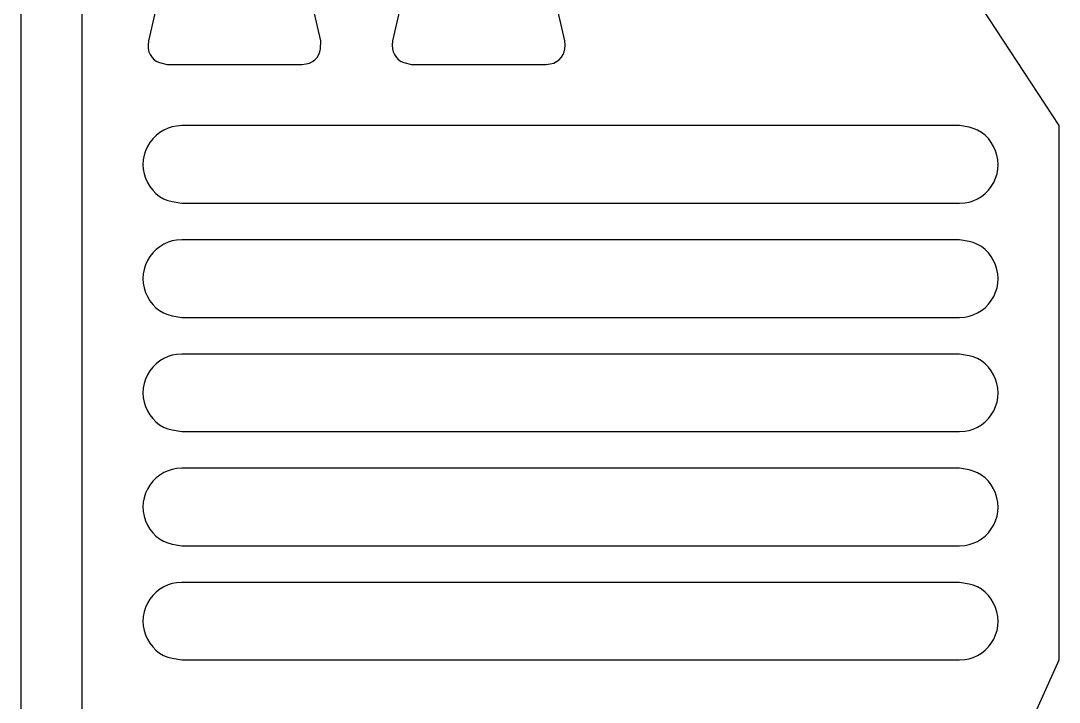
# Model space of a CAD drawing. Extents: x -26 to 610, y -14 to 610.
# Drawn here: x 0 to 85, y 84.2 to 140.1 of the extents above; entities that cross this region are included whole.
import ezdxf

# ---------------------------------------------------------------- set-up
doc = ezdxf.new("R2010")
doc.units = 0
doc.layers.add('default', color=7, linetype='CONTINUOUS')
doc.layers.add('offset', color=7, linetype='CONTINUOUS')

# ---------------------------------------------------------------- blocks, each defined once
blk = doc.blocks.new('Q1249')
at = {"layer": 'MATERIAL', "color": 5, "linetype": 'CONTINUOUS'}
blk.add_line((0, 609.6), (0, 0), dxfattribs=at)
blk = doc.blocks.new('p7')
at = {"layer": 'HOLE', "color": 18, "linetype": 'CONTINUOUS'}
for p, q in [((17.911301, 17.132782), (17.580419, 16.935558)), ((18.262999, 17.290222), (17.911301, 17.132782)), ((18.630164, 17.40548), (18.262999, 17.290222)), ((19.007446, 17.47616), (18.630164, 17.40548)), ((19.389495, 17.499863), (19.007446, 17.47616)), ((19.770549, 17.476001), (19.389495, 17.499863)), ((20.145397, 17.40654), (19.770549, 17.476001)), ((20.509505, 17.292917), (20.145397, 17.40654)), ((20.858345, 17.136567), (20.509505, 17.292917)), ((21.187386, 16.938928), (20.858345, 17.136567)), ((27.261301, 17.132782), (26.930419, 16.935558)), ((27.612999, 17.290222), (27.261301, 17.132782)), ((27.980164, 17.40548), (27.612999, 17.290222)), ((28.357446, 17.47616), (27.980164, 17.40548)), ((28.739495, 17.499863), (28.357446, 17.47616)), ((29.120549, 17.476001), (28.739495, 17.499863)), ((29.495397, 17.40654), (29.120549, 17.476001)), ((29.859505, 17.292917), (29.495397, 17.40654)), ((30.208345, 17.136567), (29.859505, 17.292917)), ((30.537386, 16.938928), (30.208345, 17.136567)), ((36.611301, 17.132782), (36.280419, 16.935558)), ((36.962999, 17.290222), (36.611301, 17.132782)), ((37.330164, 17.40548), (36.962999, 17.290222)), ((37.707446, 17.47616), (37.330164, 17.40548)), ((38.089495, 17.499863), (37.707446, 17.47616)), ((38.470549, 17.476001), (38.089495, 17.499863)), ((38.845397, 17.40654), (38.470549, 17.476001)), ((39.209505, 17.292917), (38.845397, 17.40654)), ((39.558345, 17.136567), (39.209505, 17.292917)), ((39.887386, 16.938928), (39.558345, 17.136567)), ((45.961301, 17.132782), (45.630419, 16.935558)), ((46.312999, 17.290222), (45.961301, 17.132782)), ((46.680164, 17.40548), (46.312999, 17.290222)), ((47.057446, 17.47616), (46.680164, 17.40548)), ((47.439495, 17.499863), (47.057446, 17.47616)), ((47.820549, 17.476001), (47.439495, 17.499863)), ((48.195397, 17.40654), (47.820549, 17.476001)), ((48.559505, 17.292917), (48.195397, 17.40654)), ((48.908345, 17.136567), (48.559505, 17.292917)), ((49.237386, 16.938928), (48.908345, 17.136567)), ((55.311301, 17.132782), (54.980419, 16.935558)), ((55.662999, 17.290222), (55.311301, 17.132782)), ((56.030164, 17.40548), (55.662999, 17.290222)), ((56.407446, 17.47616), (56.030164, 17.40548)), ((56.789495, 17.499863), (56.407446, 17.47616)), ((57.170549, 17.476001), (56.789495, 17.499863)), ((57.545397, 17.40654), (57.170549, 17.476001)), ((57.909505, 17.292917), (57.545397, 17.40654)), ((58.258345, 17.136567), (57.909505, 17.292917)), ((58.587386, 16.938928), (58.258345, 17.136567)), ((66.013349, 17.010259), (65.780492, 16.907468)), ((66.269541, 17.066296), (66.013349, 17.010259)), ((66.562555, 17.079487), (66.269541, 17.066296)), ((66.905878, 17.053741), (66.562555, 17.079487)), ((85.499378, 12.783006), (66.905878, 17.053741)), ((17.003181, 16.432001), (16.771209, 16.133771)), ((17.275705, 16.700948), (17.003181, 16.432001)), ((17.580419, 16.935558), (17.275705, 16.700948)), ((21.492095, 16.701436), (21.187386, 16.938928)), ((21.767079, 16.42696), (21.492095, 16.701436)), ((22.004286, 16.125063), (21.767079, 16.42696)), ((26.353181, 16.432001), (26.121209, 16.133771)), ((26.625705, 16.700948), (26.353181, 16.432001)), ((26.930419, 16.935558), (26.625705, 16.700948)), ((30.842095, 16.701436), (30.537386, 16.938928)), ((31.117079, 16.42696), (30.842095, 16.701436)), ((31.354286, 16.125063), (31.117079, 16.42696)), ((35.703181, 16.432001), (35.471209, 16.133771)), ((35.975705, 16.700948), (35.703181, 16.432001)), ((36.280419, 16.935558), (35.975705, 16.700948)), ((40.192095, 16.701436), (39.887386, 16.938928)), ((40.467079, 16.42696), (40.192095, 16.701436)), ((40.704286, 16.125063), (40.467079, 16.42696)), ((45.053181, 16.432001), (44.821209, 16.133771)), ((45.325705, 16.700948), (45.053181, 16.432001)), ((45.630419, 16.935558), (45.325705, 16.700948)), ((49.542095, 16.701436), (49.237386, 16.938928)), ((49.817079, 16.42696), (49.542095, 16.701436)), ((50.054286, 16.125063), (49.817079, 16.42696)), ((54.403181, 16.432001), (54.171209, 16.133771)), ((54.675705, 16.700948), (54.403181, 16.432001)), ((54.980419, 16.935558), (54.675705, 16.700948)), ((58.892095, 16.701436), (58.587386, 16.938928)), ((59.167079, 16.42696), (58.892095, 16.701436)), ((59.404286, 16.125063), (59.167079, 16.42696)), ((65.226692, 16.366928), (65.123508, 16.131737)), ((65.366113, 16.569585), (65.226692, 16.366928)), ((65.557482, 16.754016), (65.366113, 16.569585)), ((65.780492, 16.907468), (65.557482, 16.754016)), ((16.441919, 15.451134), (16.348005, 15.11742)), ((16.583174, 15.806098), (16.441919, 15.451134)), ((16.771209, 16.133771), (16.583174, 15.806098)), ((22.202591, 15.797409), (22.004286, 16.125063)), ((22.361265, 15.446894), (22.202591, 15.797409)), ((22.469192, 15.11539), (22.361265, 15.446894)), ((25.791919, 15.451134), (25.698005, 15.11742)), ((25.933174, 15.806098), (25.791919, 15.451134)), ((26.121209, 16.133771), (25.933174, 15.806098)), ((31.552591, 15.797409), (31.354286, 16.125063)), ((31.711265, 15.446894), (31.552591, 15.797409)), ((31.819192, 15.11539), (31.711265, 15.446894)), ((35.141919, 15.451134), (35.048005, 15.11742)), ((35.283174, 15.806098), (35.141919, 15.451134)), ((35.471209, 16.133771), (35.283174, 15.806098)), ((40.902591, 15.797409), (40.704286, 16.125063)), ((41.061265, 15.446894), (40.902591, 15.797409)), ((41.169192, 15.11539), (41.061265, 15.446894)), ((44.491919, 15.451134), (44.398005, 15.11742)), ((44.633174, 15.806098), (44.491919, 15.451134)), ((44.821209, 16.133771), (44.633174, 15.806098)), ((50.252591, 15.797409), (50.054286, 16.125063)), ((50.411265, 15.446894), (50.252591, 15.797409)), ((50.519192, 15.11539), (50.411265, 15.446894)), ((53.841919, 15.451134), (53.748005, 15.11742)), ((53.983174, 15.806098), (53.841919, 15.451134)), ((54.171209, 16.133771), (53.983174, 15.806098)), ((59.602591, 15.797409), (59.404286, 16.125063)), ((59.761265, 15.446894), (59.602591, 15.797409)), ((59.869192, 15.11539), (59.761265, 15.446894)), ((65.123508, 16.131737), (64.963, 15.50653)), ((64.963, 15.50653), (64.963, 4.49347)), ((16.348005, 15.11742), (16.213, 14.325)), ((22.532142, 14.764539), (22.469192, 15.11539)), ((22.563, 14.325), (22.532142, 14.764539)), ((25.698005, 15.11742), (25.563, 14.325)), ((31.882142, 14.764539), (31.819192, 15.11539)), ((31.913, 14.325), (31.882142, 14.764539)), ((35.048005, 15.11742), (34.913, 14.325)), ((41.232142, 14.764539), (41.169192, 15.11539)), ((41.263, 14.325), (41.232142, 14.764539)), ((44.398005, 15.11742), (44.263, 14.325)), ((50.582142, 14.764539), (50.519192, 15.11539)), ((50.613, 14.325), (50.582142, 14.764539)), ((53.748005, 15.11742), (53.613, 14.325)), ((59.932142, 14.764539), (59.869192, 15.11539)), ((59.963, 14.325), (59.932142, 14.764539)), ((16.213, 14.325), (16.213, -49.325)), ((22.563, -49.325), (22.563, 14.325)), ((25.563, 14.325), (25.563, -49.325)), ((31.913, -49.325), (31.913, 14.325)), ((34.913, 14.325), (34.913, -49.325)), ((41.263, -49.325), (41.263, 14.325)), ((44.263, 14.325), (44.263, -49.325)), ((50.613, -49.325), (50.613, 14.325)), ((53.613, 14.325), (53.613, -49.325)), ((59.963, -49.325), (59.963, 14.325)), ((66.905878, 2.946259), (85.499378, 7.216994)), ((64.963, 4.49347), (65.014763, 4.153096)), ((65.014763, 4.153096), (65.093214, 3.870472)), ((65.093214, 3.870472), (65.205181, 3.633326)), ((65.205181, 3.633326), (65.35749, 3.429389)), ((65.35749, 3.429389), (65.556971, 3.246391)), ((65.556971, 3.246391), (65.779561, 3.101166)), ((65.779561, 3.101166), (66.008286, 3.01065)), ((66.008286, 3.01065), (66.260607, 2.962735)), ((66.260607, 2.962735), (66.905878, 2.946259)), ((65.55531, -3.240629), (65.364705, -3.424983)), ((65.777529, -3.087037), (65.55531, -3.240629)), ((66.009734, -2.983829), (65.777529, -3.087037)), ((66.265344, -2.927143), (66.009734, -2.983829)), ((66.557782, -2.913119), (66.265344, -2.927143)), ((66.900468, -2.937893), (66.557782, -2.913119)), ((85.493968, -7.140266), (66.900468, -2.937893)), ((65.123053, -3.862273), (64.963, -4.486337)), ((65.225843, -3.627431), (65.123053, -3.862273)), ((65.364705, -3.424983), (65.225843, -3.627431)), ((64.963, -4.486337), (64.963, -15.499376)), ((66.911275, -17.045338), (85.504775, -12.706241)), ((64.963, -15.499376), (65.015147, -15.840407)), ((65.015147, -15.840407), (65.0939, -16.123504)), ((65.0939, -16.123504), (65.206192, -16.360968)), ((65.206192, -16.360968), (65.358951, -16.565101)), ((65.358951, -16.565101), (65.55911, -16.748201)), ((65.55911, -16.748201), (65.782452, -16.893377)), ((65.782452, -16.893377), (66.011821, -16.983591)), ((66.011821, -16.983591), (66.264736, -17.030931)), ((66.264736, -17.030931), (66.558714, -17.047484)), ((66.558714, -17.047484), (66.911275, -17.045338)), ((16.213, -49.325), (16.243858, -49.764539)), ((16.243858, -49.764539), (16.306808, -50.11539)), ((16.306808, -50.11539), (16.414735, -50.446894)), ((22.334081, -50.451134), (22.427995, -50.11742)), ((22.427995, -50.11742), (22.563, -49.325)), ((25.563, -49.325), (25.593858, -49.764539)), ((25.593858, -49.764539), (25.656808, -50.11539)), ((25.656808, -50.11539), (25.764735, -50.446894)), ((31.684081, -50.451134), (31.777995, -50.11742)), ((31.777995, -50.11742), (31.913, -49.325)), ((34.913, -49.325), (34.943858, -49.764539)), ((34.943858, -49.764539), (35.006808, -50.11539)), ((35.006808, -50.11539), (35.114735, -50.446894)), ((41.034081, -50.451134), (41.127995, -50.11742)), ((41.127995, -50.11742), (41.263, -49.325)), ((44.263, -49.325), (44.293858, -49.764539)), ((44.293858, -49.764539), (44.356808, -50.11539)), ((44.356808, -50.11539), (44.464735, -50.446894)), ((50.384081, -50.451134), (50.477995, -50.11742)), ((50.477995, -50.11742), (50.613, -49.325)), ((53.613, -49.325), (53.643858, -49.764539)), ((53.643858, -49.764539), (53.706808, -50.11539)), ((53.706808, -50.11539), (53.814735, -50.446894)), ((59.734081, -50.451134), (59.827995, -50.11742)), ((59.827995, -50.11742), (59.963, -49.325)), ((16.414735, -50.446894), (16.573409, -50.797409)), ((16.573409, -50.797409), (16.771714, -51.125063)), ((22.004791, -51.133771), (22.192826, -50.806098)), ((22.192826, -50.806098), (22.334081, -50.451134)), ((25.764735, -50.446894), (25.923409, -50.797409)), ((25.923409, -50.797409), (26.121714, -51.125063)), ((31.354791, -51.133771), (31.542826, -50.806098)), ((31.542826, -50.806098), (31.684081, -50.451134)), ((35.114735, -50.446894), (35.273409, -50.797409)), ((35.273409, -50.797409), (35.471714, -51.125063)), ((40.704791, -51.133771), (40.892826, -50.806098)), ((40.892826, -50.806098), (41.034081, -50.451134)), ((44.464735, -50.446894), (44.623409, -50.797409)), ((44.623409, -50.797409), (44.821714, -51.125063)), ((50.054791, -51.133771), (50.242826, -50.806098)), ((50.242826, -50.806098), (50.384081, -50.451134)), ((53.814735, -50.446894), (53.973409, -50.797409)), ((53.973409, -50.797409), (54.171714, -51.125063)), ((59.404791, -51.133771), (59.592826, -50.806098)), ((59.592826, -50.806098), (59.734081, -50.451134)), ((16.771714, -51.125063), (17.008921, -51.42696)), ((17.008921, -51.42696), (17.283905, -51.701436)), ((17.283905, -51.701436), (17.588614, -51.938928)), ((21.195581, -51.935558), (21.500295, -51.700948)), ((21.500295, -51.700948), (21.772819, -51.432001)), ((21.772819, -51.432001), (22.004791, -51.133771)), ((26.121714, -51.125063), (26.358921, -51.42696)), ((26.358921, -51.42696), (26.633905, -51.701436)), ((26.633905, -51.701436), (26.938614, -51.938928)), ((30.545581, -51.935558), (30.850295, -51.700948)), ((30.850295, -51.700948), (31.122819, -51.432001)), ((31.122819, -51.432001), (31.354791, -51.133771)), ((35.471714, -51.125063), (35.708921, -51.42696)), ((35.708921, -51.42696), (35.983905, -51.701436)), ((35.983905, -51.701436), (36.288614, -51.938928)), ((39.895581, -51.935558), (40.200295, -51.700948)), ((40.200295, -51.700948), (40.472819, -51.432001)), ((40.472819, -51.432001), (40.704791, -51.133771)), ((44.821714, -51.125063), (45.058921, -51.42696)), ((45.058921, -51.42696), (45.333905, -51.701436)), ((45.333905, -51.701436), (45.638614, -51.938928)), ((49.245581, -51.935558), (49.550295, -51.700948)), ((49.550295, -51.700948), (49.822819, -51.432001)), ((49.822819, -51.432001), (50.054791, -51.133771)), ((54.171714, -51.125063), (54.408921, -51.42696)), ((54.408921, -51.42696), (54.683905, -51.701436)), ((54.683905, -51.701436), (54.988614, -51.938928)), ((58.595581, -51.935558), (58.900295, -51.700948)), ((58.900295, -51.700948), (59.172819, -51.432001)), ((59.172819, -51.432001), (59.404791, -51.133771)), ((17.588614, -51.938928), (17.917655, -52.136567)), ((17.917655, -52.136567), (18.266495, -52.292917)), ((18.266495, -52.292917), (18.630603, -52.40654)), ((18.630603, -52.40654), (19.005451, -52.476001)), ((19.005451, -52.476001), (19.386505, -52.499863)), ((19.386505, -52.499863), (19.768554, -52.47616)), ((19.768554, -52.47616), (20.145836, -52.40548)), ((20.145836, -52.40548), (20.513001, -52.290222)), ((20.513001, -52.290222), (20.864699, -52.132782)), ((20.864699, -52.132782), (21.195581, -51.935558)), ((26.938614, -51.938928), (27.267655, -52.136567)), ((27.267655, -52.136567), (27.616495, -52.292917)), ((27.616495, -52.292917), (27.980603, -52.40654)), ((27.980603, -52.40654), (28.355451, -52.476001)), ((28.355451, -52.476001), (28.736505, -52.499863)), ((28.736505, -52.499863), (29.118554, -52.47616)), ((29.118554, -52.47616), (29.495836, -52.40548)), ((29.495836, -52.40548), (29.863001, -52.290222)), ((29.863001, -52.290222), (30.214699, -52.132782)), ((30.214699, -52.132782), (30.545581, -51.935558)), ((36.288614, -51.938928), (36.617655, -52.136567)), ((36.617655, -52.136567), (36.966495, -52.292917)), ((36.966495, -52.292917), (37.330603, -52.40654)), ((37.330603, -52.40654), (37.705451, -52.476001)), ((37.705451, -52.476001), (38.086505, -52.499863)), ((38.086505, -52.499863), (38.468554, -52.47616)), ((38.468554, -52.47616), (38.845836, -52.40548)), ((38.845836, -52.40548), (39.213001, -52.290222)), ((39.213001, -52.290222), (39.564699, -52.132782)), ((39.564699, -52.132782), (39.895581, -51.935558)), ((45.638614, -51.938928), (45.967655, -52.136567)), ((45.967655, -52.136567), (46.316495, -52.292917)), ((46.316495, -52.292917), (46.680603, -52.40654)), ((46.680603, -52.40654), (47.055451, -52.476001)), ((47.055451, -52.476001), (47.436505, -52.499863)), ((47.436505, -52.499863), (47.818554, -52.47616)), ((47.818554, -52.47616), (48.195836, -52.40548)), ((48.195836, -52.40548), (48.563001, -52.290222)), ((48.563001, -52.290222), (48.914699, -52.132782)), ((48.914699, -52.132782), (49.245581, -51.935558)), ((54.988614, -51.938928), (55.317655, -52.136567)), ((55.317655, -52.136567), (55.666495, -52.292917)), ((55.666495, -52.292917), (56.030603, -52.40654)), ((56.030603, -52.40654), (56.405451, -52.476001)), ((56.405451, -52.476001), (56.786505, -52.499863)), ((56.786505, -52.499863), (57.168554, -52.47616)), ((57.168554, -52.47616), (57.545836, -52.40548)), ((57.545836, -52.40548), (57.913001, -52.290222)), ((57.913001, -52.290222), (58.264699, -52.132782)), ((58.264699, -52.132782), (58.595581, -51.935558))]:
    blk.add_line(p, q, dxfattribs=at)
at = {"layer": 'MATERIAL', "color": 5, "linetype": 'CONTINUOUS'}
for p, q in [((118.5, 22.5), (-66.5, 22.5)), ((-61.5, -22.5), (16.213, -57.5)), ((59.963, -57.5), (113.5, -22.5)), ((16.213, -57.5), (59.963, -57.5))]:
    blk.add_line(p, q, dxfattribs=at)
at = {"layer": 'offset', "color": 1, "linetype": 'CONTINUOUS'}
for p, q in [((118.5, 22.5), (-66.5, 22.5)), ((-61.5, -22.5), (16.213, -57.5)), ((59.963, -57.5), (113.5, -22.5)), ((16.213, -57.5), (59.963, -57.5))]:
    blk.add_line(p, q, dxfattribs=at)

msp = doc.modelspace()

# ---------------------------------------------------------------- block references
at = {"layer": 'default'}
msp.add_blockref('Q1249', (0, 0), dxfattribs=at)
at = {"layer": 'default', "rotation": 90}
msp.add_blockref('p7', (27.5, 71.5), dxfattribs=at)

doc.saveas('drawing.dxf')
